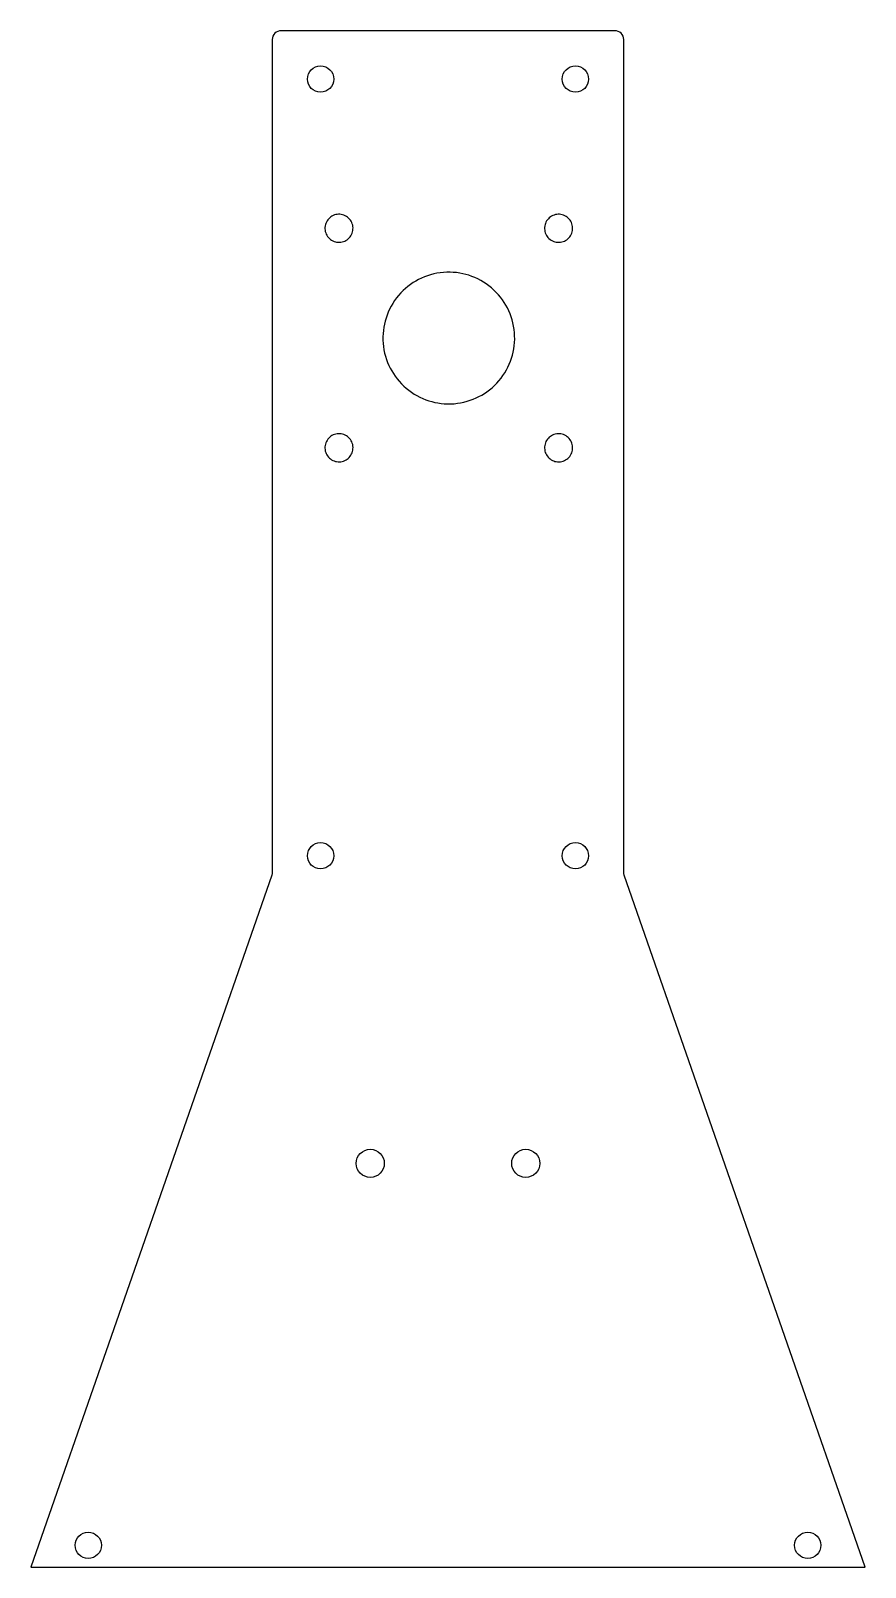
# Model space of a CAD drawing. Header units: millimetres. Extents: x -48 to 48, y 0 to 175.
import ezdxf

# ---------------------------------------------------------------- set-up
doc = ezdxf.new("R2010")
doc.units = ezdxf.units.MM
doc.layers.get('0').update_dxf_attribs({"linetype": 'CONTINUOUS'})

msp = doc.modelspace()

# ---------------------------------------------------------------- linework, layer by layer
msp.add_lwpolyline([(-19, 175, 0.414214), (-20, 174), (-20, 79.17, -0.083942), (-20.06, 78.84), (-47.5, 0), (47.5, 0), (20.06, 78.84, -0.083942), (20, 79.17), (20, 174, 0.414214), (19, 175)], format="xyb", close=True)
for centre, radius in [((-14.5, 169.5), 1.5), ((14.5, 169.5), 1.5), ((-14.5, 81.04), 1.5), ((14.5, 81.04), 1.5), ((-8.85, 46), 1.6), ((8.85, 46), 1.6), ((-40.95, 2.5), 1.5), ((40.95, 2.5), 1.5)]:
    msp.add_circle(centre, radius)
for points, knots in [([(-10.87, 152.09), (-10.92, 151.89), (-11.01, 151.69), (-11.27, 151.36), (-11.44, 151.21), (-11.79, 151.01), (-11.99, 150.94), (-12.41, 150.89), (-12.63, 150.9), (-13.02, 151.01), (-13.22, 151.1), (-13.55, 151.36), (-13.7, 151.53), (-13.9, 151.87), (-13.97, 152.08), (-14.02, 152.5), (-14.01, 152.72), (-13.9, 153.11), (-13.81, 153.3), (-13.55, 153.64), (-13.39, 153.78), (-13.04, 153.99), (-12.83, 154.06), (-12.41, 154.11), (-12.19, 154.1), (-11.8, 153.99), (-11.61, 153.9), (-11.27, 153.64), (-11.13, 153.47), (-10.92, 153.13), (-10.85, 152.92), (-10.8, 152.5), (-10.81, 152.28), (-10.87, 152.09)], [0, 0, 0, 0, 0.0603171, 0.0603171, 0.1206343, 0.1206343, 0.1811288, 0.1811288, 0.2416233, 0.2416233, 0.3021875, 0.3021875, 0.3627517, 0.3627517, 0.4231149, 0.4231149, 0.4834781, 0.4834781, 0.5437383, 0.5437383, 0.6039986, 0.6039986, 0.6646657, 0.6646657, 0.7253328, 0.7253328, 0.7858948, 0.7858948, 0.8464568, 0.8464568, 0.9067064, 0.9067064, 0.9669561, 0.9669561, 0.9669561, 0.9669561]), ([(14.13, 152.09), (14.08, 151.89), (13.99, 151.69), (13.73, 151.36), (13.56, 151.21), (13.21, 151.01), (13.01, 150.94), (12.59, 150.89), (12.37, 150.9), (11.98, 151.01), (11.79, 151.1), (11.45, 151.36), (11.3, 151.52), (11.1, 151.87), (11.03, 152.08), (10.98, 152.5), (10.99, 152.72), (11.1, 153.11), (11.19, 153.3), (11.45, 153.64), (11.61, 153.78), (11.96, 153.98), (12.17, 154.06), (12.59, 154.11), (12.81, 154.1), (13.2, 153.99), (13.4, 153.9), (13.74, 153.64), (13.88, 153.47), (14.08, 153.12), (14.15, 152.92), (14.2, 152.5), (14.19, 152.28), (14.13, 152.09)], [0, 0, 0, 0, 0.0606395, 0.0606395, 0.1212789, 0.1212789, 0.1828119, 0.1828119, 0.2443449, 0.2443449, 0.3057214, 0.3057214, 0.367098, 0.367098, 0.427633, 0.427633, 0.488168, 0.488168, 0.548352, 0.548352, 0.608536, 0.608536, 0.6702633, 0.6702633, 0.7319906, 0.7319906, 0.7939538, 0.7939538, 0.8559169, 0.8559169, 0.9161257, 0.9161257, 0.9763345, 0.9763345, 0.9763345, 0.9763345]), ([(7.33, 138.06), (7.09, 137.15), (6.65, 136.22), (5.43, 134.64), (4.65, 133.97), (3.02, 133.03), (2.06, 132.7), (0.08, 132.43), (-0.94, 132.51), (-2.76, 133), (-3.68, 133.44), (-5.27, 134.66), (-5.93, 135.43), (-6.88, 137.07), (-7.22, 138.03), (-7.48, 140.01), (-7.4, 141.03), (-6.91, 142.85), (-6.47, 143.77), (-5.25, 145.36), (-4.48, 146.02), (-2.84, 146.97), (-1.88, 147.31), (0.11, 147.57), (1.12, 147.49), (2.94, 147), (3.87, 146.56), (5.46, 145.33), (6.12, 144.56), (7.06, 142.93), (7.4, 141.97), (7.66, 139.99), (7.58, 138.97), (7.33, 138.06)], [0, 0, 0, 0, 0.28353, 0.28353, 0.567061, 0.567061, 0.851675, 0.851675, 1.136289, 1.136289, 1.419408, 1.419408, 1.702528, 1.702528, 1.985062, 1.985062, 2.267597, 2.267597, 2.550129, 2.550129, 2.832661, 2.832661, 3.115783, 3.115783, 3.398905, 3.398905, 3.68428, 3.68428, 3.969654, 3.969654, 4.252424, 4.252424, 4.535193, 4.535193, 4.535193, 4.535193]), ([(-10.87, 127.09), (-10.92, 126.89), (-11.01, 126.7), (-11.27, 126.36), (-11.44, 126.21), (-11.78, 126.01), (-11.99, 125.94), (-12.41, 125.89), (-12.63, 125.9), (-13.02, 126.01), (-13.22, 126.1), (-13.55, 126.36), (-13.7, 126.53), (-13.9, 126.87), (-13.97, 127.08), (-14.02, 127.5), (-14.01, 127.72), (-13.9, 128.11), (-13.81, 128.3), (-13.55, 128.64), (-13.38, 128.79), (-13.04, 128.99), (-12.83, 129.06), (-12.41, 129.11), (-12.19, 129.1), (-11.8, 128.99), (-11.61, 128.9), (-11.27, 128.64), (-11.13, 128.47), (-10.92, 128.13), (-10.85, 127.92), (-10.8, 127.5), (-10.81, 127.28), (-10.87, 127.09)], [0, 0, 0, 0, 0.06027, 0.06027, 0.1205399, 0.1205399, 0.1808131, 0.1808131, 0.2410863, 0.2410863, 0.3013709, 0.3013709, 0.3616555, 0.3616555, 0.421933, 0.421933, 0.4822104, 0.4822104, 0.5424827, 0.5424827, 0.6027549, 0.6027549, 0.6630447, 0.6630447, 0.7233346, 0.7233346, 0.7836072, 0.7836072, 0.8438799, 0.8438799, 0.9041504, 0.9041504, 0.9644209, 0.9644209, 0.9644209, 0.9644209]), ([(14.13, 127.09), (14.08, 126.89), (13.99, 126.69), (13.73, 126.35), (13.56, 126.21), (13.21, 126.01), (13.01, 125.94), (12.58, 125.89), (12.37, 125.9), (11.98, 126.01), (11.79, 126.1), (11.45, 126.36), (11.31, 126.52), (11.1, 126.87), (11.03, 127.08), (10.98, 127.5), (10.99, 127.72), (11.1, 128.11), (11.19, 128.3), (11.45, 128.64), (11.61, 128.78), (11.95, 128.98), (12.16, 129.06), (12.59, 129.11), (12.81, 129.1), (13.2, 128.99), (13.4, 128.9), (13.74, 128.63), (13.88, 128.47), (14.08, 128.12), (14.15, 127.91), (14.2, 127.5), (14.19, 127.28), (14.13, 127.09)], [0, 0, 0, 0, 0.0609935, 0.0609935, 0.1219869, 0.1219869, 0.1847683, 0.1847683, 0.2475497, 0.2475497, 0.3100951, 0.3100951, 0.3726405, 0.3726405, 0.4334744, 0.4334744, 0.4943082, 0.4943082, 0.5544131, 0.5544131, 0.614518, 0.614518, 0.6777912, 0.6777912, 0.7410644, 0.7410644, 0.8046931, 0.8046931, 0.8683217, 0.8683217, 0.9284659, 0.9284659, 0.9886102, 0.9886102, 0.9886102, 0.9886102])]:
    msp.add_open_spline(points, degree=3, knots=knots)

doc.saveas('drawing.dxf')
